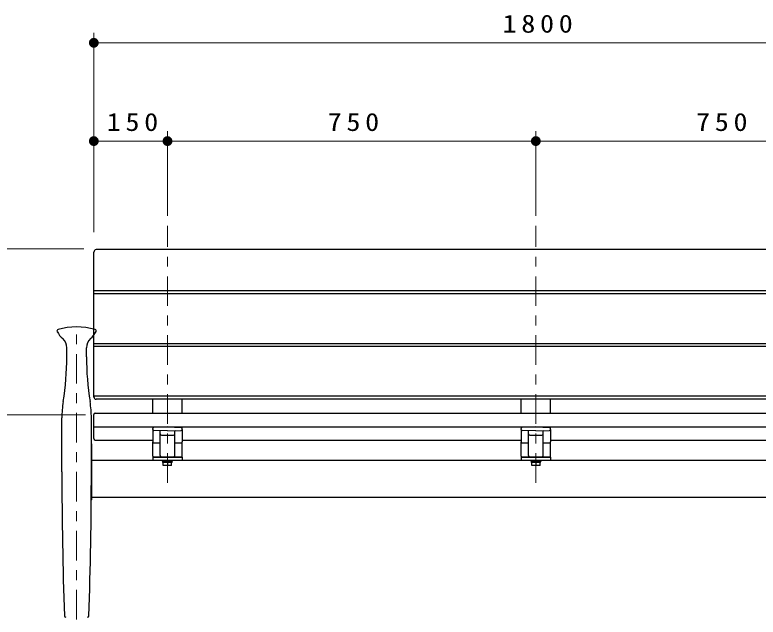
# Model space of a CAD drawing. Units: millimetres on the paper, scale 1:20. Extents: x -385 to 0, y 0 to 267.
# Drawn here: x -311.5 to -235.8, y 107.2 to 168.4 of the extents above; entities that cross this region are included whole.
import ezdxf

# ---------------------------------------------------------------- set-up
doc = ezdxf.new("R2010")
doc.units = ezdxf.units.MM
doc.linetypes.add('USER2', pattern=[6, 3, -1, 1, -1])
doc.layers.add('1_20', color=7, linetype='Continuous', lineweight=25)
doc.styles.add('ＭＳ ゴシック', font='')
doc.styles.get('ＭＳ ゴシック').set_extended_font_data('MS Gothic')

# ---------------------------------------------------------------- blocks, each defined once
blk = doc.blocks.new('filled_dot')
at = {"color": 0, "linetype": 'Continuous', "lineweight": -2, "const_width": 1.25}
blk.add_lwpolyline([(-0.625, 0, 1), (0.625, 0, 1)], format="xyb", close=True, dxfattribs=at)

msp = doc.modelspace()

# ---------------------------------------------------------------- linework, layer by layer
at = {"layer": '1_20', "lineweight": 13}
for p, q in [((-303.425, 146.35), (-303.425, 166.6)), ((-303.425, 165.6), (-213.425, 165.6)), ((-295.925, 147.995), (-295.925, 156.6)), ((-258.425, 147.995), (-258.425, 156.6)), ((-303.425, 155.6), (-295.925, 155.6)), ((-295.925, 155.6), (-258.425, 155.6)), ((-258.425, 155.6), (-220.925, 155.6)), ((-304.425, 144.641), (-342.425, 144.641)), ((-304.275, 127.752), (-332.425, 127.752))]:
    msp.add_line(p, q, dxfattribs=at)
at = {"layer": '1_20', "linetype": 'USER2', "lineweight": 13}
for p, q in [((-295.925, 120.841), (-295.925, 146.995)), ((-258.425, 120.841), (-258.425, 146.995)), ((-305.175, 106.94), (-305.175, 136.699))]:
    msp.add_line(p, q, dxfattribs=at)
at = {"layer": '1_20'}
for p, q in [((-213.675, 144.557), (-303.175, 144.557)), ((-303.425, 129.561), (-303.425, 144.307)), ((-303.425, 140.404), (-213.425, 140.404)), ((-303.425, 140.087), (-213.425, 140.087)), ((-303.425, 135.015), (-213.425, 135.015)), ((-303.425, 134.726), (-213.425, 134.726)), ((-213.425, 129.655), (-303.425, 129.655)), ((-213.675, 129.339), (-303.175, 129.339)), ((-297.425, 127.929), (-297.425, 129.339)), ((-294.425, 127.929), (-294.425, 129.339)), ((-259.925, 127.929), (-259.925, 129.339)), ((-256.925, 127.929), (-256.925, 129.339)), ((-303.275, 127.929), (-213.575, 127.929)), ((-303.425, 125.34), (-303.425, 127.779)), ((-303.425, 126.521), (-213.425, 126.521)), ((-297.425, 126.271), (-297.425, 126.378)), ((-295.925, 126.527), (-297.328, 126.478)), ((-295.925, 126.527), (-294.521, 126.478)), ((-294.425, 126.271), (-294.425, 126.378)), ((-259.925, 126.271), (-259.925, 126.378)), ((-258.425, 126.527), (-259.828, 126.478)), ((-258.425, 126.527), (-257.021, 126.478)), ((-256.925, 126.271), (-256.925, 126.378)), ((-297.425, 126.271), (-297.425, 124.99)), ((-295.925, 126.122), (-297.328, 126.171)), ((-296.675, 123.611), (-296.675, 126.076)), ((-296.525, 125.681), (-295.325, 125.681)), ((-295.925, 126.122), (-294.521, 126.171)), ((-295.175, 123.611), (-295.175, 126.076)), ((-294.425, 126.271), (-294.425, 124.99)), ((-259.925, 126.271), (-259.925, 124.99)), ((-258.425, 126.122), (-259.828, 126.171)), ((-259.175, 123.611), (-259.175, 126.076)), ((-259.025, 125.681), (-257.825, 125.681)), ((-258.425, 126.122), (-257.021, 126.171)), ((-257.675, 123.611), (-257.675, 126.076)), ((-256.925, 126.271), (-256.925, 124.99)), ((-303.275, 125.19), (-297.425, 125.19)), ((-297.425, 123.537), (-297.425, 124.99)), ((-297.325, 124.89), (-296.675, 124.89)), ((-295.175, 124.89), (-294.525, 124.89)), ((-294.425, 125.19), (-259.925, 125.19)), ((-294.425, 123.537), (-294.425, 124.99)), ((-259.925, 123.537), (-259.925, 124.99)), ((-259.825, 124.89), (-259.175, 124.89)), ((-257.675, 124.89), (-257.025, 124.89)), ((-256.925, 125.19), (-222.425, 125.19)), ((-256.925, 123.537), (-256.925, 124.99)), ((-297.425, 123.44), (-297.425, 123.14)), ((-297.425, 123.44), (-294.425, 123.44)), ((-294.499, 123.44), (-297.351, 123.44)), ((-295.925, 123.44), (-296.53, 123.461)), ((-295.925, 123.44), (-295.32, 123.461)), ((-294.425, 123.44), (-294.425, 123.14)), ((-259.925, 123.44), (-256.925, 123.44)), ((-259.925, 123.44), (-259.925, 123.14)), ((-256.999, 123.44), (-259.851, 123.44)), ((-258.425, 123.44), (-259.03, 123.461)), ((-258.425, 123.44), (-257.82, 123.461)), ((-256.925, 123.44), (-256.925, 123.14)), ((-303.625, 123.14), (-213.225, 123.14)), ((-296.45, 123.14), (-296.45, 123.04)), ((-296.45, 123.14), (-295.4, 123.14)), ((-296.45, 123.04), (-295.4, 123.04)), ((-295.465, 123.04), (-296.385, 123.04)), ((-296.385, 122.915), (-296.385, 123.04)), ((-295.465, 122.915), (-296.385, 122.915)), ((-296.35, 122.595), (-296.35, 122.915)), ((-295.5, 122.595), (-296.35, 122.595)), ((-295.962, 122.915), (-295.928, 123.04)), ((-295.925, 122.915), (-295.925, 122.595)), ((-295.922, 122.915), (-295.888, 123.04)), ((-295.5, 122.595), (-295.5, 122.915)), ((-295.465, 122.915), (-295.465, 123.04)), ((-295.4, 123.04), (-295.4, 123.14)), ((-258.95, 123.14), (-258.95, 123.04)), ((-258.95, 123.14), (-257.9, 123.14)), ((-258.95, 123.04), (-257.9, 123.04)), ((-257.965, 123.04), (-258.885, 123.04)), ((-258.885, 122.915), (-258.885, 123.04)), ((-257.965, 122.915), (-258.885, 122.915)), ((-258.85, 122.595), (-258.85, 122.915)), ((-258, 122.595), (-258.85, 122.595)), ((-258.462, 122.915), (-258.428, 123.04)), ((-258.425, 122.915), (-258.425, 122.595)), ((-258.422, 122.915), (-258.388, 123.04)), ((-258, 122.595), (-258, 122.915)), ((-257.965, 122.915), (-257.965, 123.04)), ((-257.9, 123.04), (-257.9, 123.14)), ((-303.625, 119.09), (-303.688, 119.09)), ((-303.625, 119.39), (-213.225, 119.39))]:
    msp.add_line(p, q, dxfattribs=at)
at = {"layer": '1_20', "color": 4}
for p, q in [((-306.175, 133.648), (-306.175, 134.572)), ((-304.175, 133.648), (-304.175, 134.572)), ((-306.675, 121.94), (-306.675, 127.433)), ((-303.675, 121.94), (-303.675, 127.433))]:
    msp.add_line(p, q, dxfattribs=at)
at = {"layer": '1_20', "color": 131}
msp.add_line((-303.625, 119.09), (-303.625, 124.64), dxfattribs=at)
at = {"layer": '1_20'}
for centre, radius, start, end in [((-303.175, 144.307), 0.25, 90, 180), ((-303.175, 129.589), 0.25, 180, 270), ((-303.275, 127.779), 0.15, 90, 180), ((-297.325, 126.378), 0.1, 92, 180), ((-294.525, 126.378), 0.1, 0, 88), ((-259.825, 126.378), 0.1, 92, 180), ((-257.025, 126.378), 0.1, 0, 88), ((-297.325, 126.271), 0.1, 180, 268), ((-296.75, 126.076), 0.075, 0, 88), ((-296.525, 125.831), 0.15, 180, 270), ((-295.325, 125.831), 0.15, 270, 0), ((-295.1, 126.076), 0.075, 92, 180), ((-294.525, 126.271), 0.1, 272, 0), ((-259.825, 126.271), 0.1, 180, 268), ((-259.25, 126.076), 0.075, 0, 88), ((-259.025, 125.831), 0.15, 180, 270), ((-257.825, 125.831), 0.15, 270, 0), ((-257.6, 126.076), 0.075, 92, 180), ((-257.025, 126.271), 0.1, 272, 0), ((-303.275, 125.34), 0.15, 180, 270), ((-297.325, 124.99), 0.1, 180, 270), ((-294.525, 124.99), 0.1, 270, 0), ((-259.825, 124.99), 0.1, 180, 270), ((-257.025, 124.99), 0.1, 270, 0), ((-297.325, 123.537), 0.1, 180, 254.94761), ((-296.525, 123.611), 0.15, 180, 268), ((-295.325, 123.611), 0.15, 272, 0), ((-294.525, 123.537), 0.1, 285.05239, 0), ((-259.825, 123.537), 0.1, 180, 254.94761), ((-259.025, 123.611), 0.15, 180, 268), ((-257.825, 123.611), 0.15, 272, 0), ((-257.025, 123.537), 0.1, 285.05239, 0)]:
    msp.add_arc(centre, radius, start, end, dxfattribs=at)
at = {"layer": '1_20', "color": 4}
for centre, radius, start, end in [((-307.025, 136.29), 0.15, 105.3921, 213.20587), ((-304.731, 137.558), 2.771, 208.93513, 227.92204), ((-305.175, 129.57), 7.12, 74.6079, 105.3921), ((-305.618, 137.558), 2.771, 312.07795, 331.06487), ((-303.325, 136.29), 0.15, 326.79413, 74.6079), ((-307.428, 134.572), 1.253, 0, 47.92204), ((-302.922, 134.572), 1.253, 132.07796, 180), ((-334.63, 133.648), 28.456, 350.79971, 0), ((-275.719, 133.648), 28.456, 180, 189.2003), ((-296.264, 127.433), 10.411, 170.7997, 180), ((-314.086, 127.433), 10.411, 0, 9.2003), ((120.922, 121.94), 427.597, 180, 181.95969), ((-731.272, 121.94), 427.597, 358.04031, 0), ((-306.275, 107.323), 0.15, 181.95969, 267), ((-304.075, 107.323), 0.15, 273, 358.04031)]:
    msp.add_arc(centre, radius, start, end, dxfattribs=at)
at = {"layer": '1_20', "color": 131}
msp.add_arc((-304.075, 124.64), 0.45, 0, 27.26604, dxfattribs=at)

# ---------------------------------------------------------------- block references
at = {"layer": '1_20', "lineweight": 13, "xscale": 0.4, "yscale": 0.4}
for p in [(-303.425, 165.6), (-303.425, 155.6), (-295.925, 155.6), (-258.425, 155.6)]:
    msp.add_blockref('filled_dot', p, dxfattribs=at)
at = {"layer": '1_20', "lineweight": 13, "xscale": 0.4, "yscale": 0.4, "rotation": 180}
for p in [(-295.925, 155.6), (-258.425, 155.6)]:
    msp.add_blockref('filled_dot', p, dxfattribs=at)

# ---------------------------------------------------------------- texts
at = {"layer": '1_20', "char_height": 1.833, "attachment_point": 8, "style": 'ＭＳ ゴシック'}
for s, insert in [('\\T1.33;\\W1.15;1800', (-258.004, 166.6)), ('\\T1.33;\\W1.15;150', (-299.254, 156.6)), ('\\T1.33;\\W1.15;750', (-276.76, 156.6)), ('\\T1.33;\\W1.15;750', (-239.26, 156.6))]:
    msp.add_mtext(s, dxfattribs=dict(at, insert=insert))

doc.saveas('drawing.dxf')
